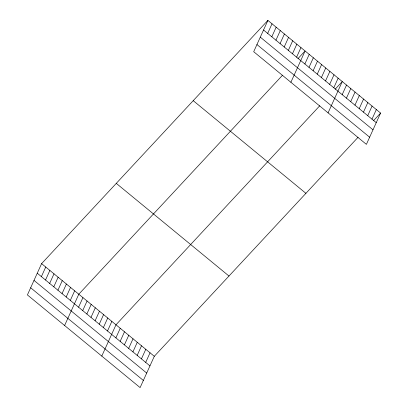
<?xml version="1.0" encoding="UTF-8"?>
<svg xmlns="http://www.w3.org/2000/svg" width="408" height="408" viewBox="0 0 408 408"><rect width="100%" height="100%" fill="white"/><g stroke="black" fill="none" stroke-linecap="round" stroke-linejoin="round"><path stroke-width="0.61" d="M267.893 20.4L253.694 51.704L366.394 144.366L380.593 113.067L267.893 20.4L41.606 263.634L27.407 294.933L140.107 387.6L154.306 356.296L358.071 137.272M41.392 276.624L45.742 267.031M45.523 280.021L49.873 270.428M49.654 283.417L54.004 273.824M53.785 286.814L58.135 277.226M57.921 290.21L62.271 280.622M62.052 293.612L66.402 284.019M66.183 297.009L70.533 287.416M70.314 300.405L74.664 290.812M64.597 325.513L78.8 294.214L282.565 75.189M78.581 307.199L82.931 297.611M82.712 310.6L87.062 301.007M86.843 313.997L91.193 304.404M90.974 317.393L95.324 307.805M95.11 320.79L99.46 311.202M99.241 324.192L103.591 314.599M103.372 327.588L107.722 317.995M107.503 330.985L111.853 321.392M101.786 356.092L115.989 324.793L319.755 105.769M115.892 337.885L120.243 328.292M120.151 341.384L124.501 331.791M124.409 344.882L128.76 335.294M267.679 33.39L272.029 23.797M128.668 348.386L133.018 338.793M271.81 36.786L276.16 27.193M132.921 351.885L137.277 342.297M275.941 40.183L280.291 30.595M137.18 355.388L141.53 345.795M280.072 43.58L284.422 33.992M141.438 358.887L145.789 349.299M284.208 46.981L288.558 37.388M145.697 362.391L150.047 352.798M288.339 50.378L292.689 40.785M292.47 53.774L296.82 44.186M296.601 57.171L300.951 47.583M290.884 82.283L305.087 50.98L297.973 58.625M304.868 63.969L309.218 54.376M308.999 67.366L313.349 57.773M313.13 70.763L317.48 61.175M317.261 74.159L321.611 64.571M321.397 77.561L325.747 67.968M325.528 80.957L329.878 71.364M329.659 84.354L334.009 74.766M333.79 87.751L338.14 78.163M328.073 112.863L342.276 81.559L335.162 89.204M342.179 94.651L346.53 85.058M346.438 98.149L350.788 88.562M350.696 101.653L355.047 92.06M354.955 105.152L359.305 95.564M359.208 108.656L363.564 99.062M363.467 112.154L367.817 102.561M367.725 115.653L372.076 106.065M371.984 119.156L376.334 109.563M373.478 120.712L380.593 113.067M263.543 29.993L376.242 122.655M260.294 37.154L372.989 129.821M256.948 44.538L369.643 137.205M193.219 100.669L305.918 193.331M116.285 183.365L228.98 276.032M41.606 263.634L154.306 356.296M37.255 273.222L149.955 365.889M34.007 280.388L146.701 373.055M30.661 287.767L143.356 380.435"/></g></svg>
